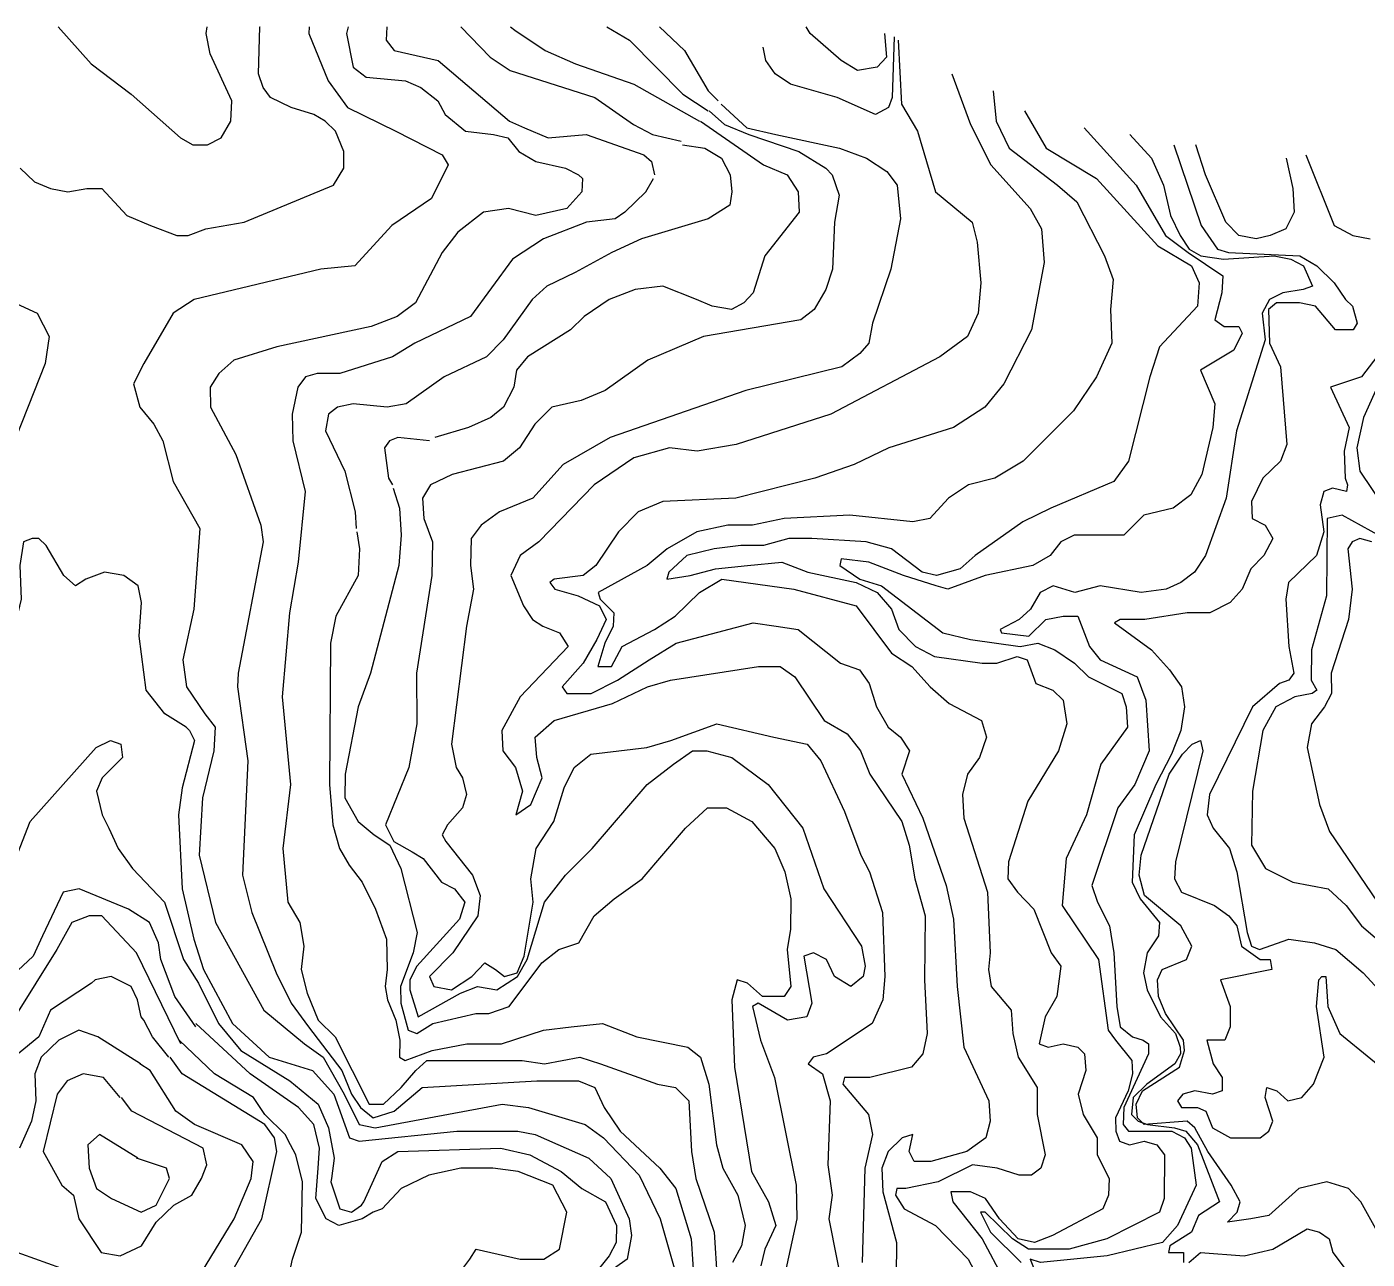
# Model space of a CAD drawing. Extents: x 3000 to 7000, y 3135 to 5000.
# Drawn here: x 5827.5 to 6225.8, y 4634 to 5000 of the extents above; entities that cross this region are included whole.
import ezdxf

# ---------------------------------------------------------------- set-up
doc = ezdxf.new("R2010")
doc.units = 0
doc.header["$MEASUREMENT"] = 0
doc.layers.add('TOPO_DIG', color=1, linetype='Continuous')

msp = doc.modelspace()

# ---------------------------------------------------------------- linework, layer by layer
at = {"layer": 'TOPO_DIG', "color": 3, "linetype": 'Continuous'}
for points, elevation in [([(5768.9375, 5000), (5782.6875, 4987), (5796.9375, 4962), (5800.59375, 4952), (5811.1875, 4936), (5817.6875, 4923), (5821.78125, 4919), (5830.625, 4915), (5834.15625, 4908), (5833, 4900), (5822.6875, 4874), (5818.3125, 4869), (5813.90625, 4866), (5810.6875, 4863), (5804.65625, 4838), (5803.96875, 4830), (5801.75, 4821), (5798.875, 4787), (5796.59375, 4779), (5794.28125, 4763), (5794.28125, 4762)], 44), ([(5836.8125, 5000), (5846.65625, 4989), (5858.5625, 4980), (5873.1875, 4967), (5876.875, 4965), (5881.1875, 4965), (5885.25, 4967), (5888.09375, 4972), (5888.40625, 4978), (5881.96875, 4992), (5880.8125, 4998), (5881.125, 5000)], 48), ([(5911.4375, 5000), (5911.3125, 4998), (5917.03125, 4984), (5922.78125, 4976), (5937.125, 4969), (5950.96875, 4962), (5952.75, 4959), (5947.78125, 4949), (5935.9375, 4941), (5924.9375, 4929), (5914.875, 4928), (5877.21875, 4919), (5871.03125, 4915), (5862.25, 4900), (5859.21875, 4894), (5861.125, 4887), (5865.25, 4882), (5867.90625, 4877), (5871.03125, 4865), (5878.9375, 4851), (5877.125, 4827), (5873.84375, 4812), (5874.9375, 4804), (5880.4375, 4796)], 44), ([(5934.4375, 5000), (5934.25, 4996), (5936.625, 4993), (5949.6875, 4990), (5970.96875, 4972), (5975.34375, 4970), (5982.375, 4967), (5993.75, 4968), (6010.84375, 4962), (6013.15625, 4960), (6014, 4956)], 40), ([(5971.21875, 5000), (5972.46875, 4999), (5981.5625, 4993), (5990.5, 4989), (6007.90625, 4983), (6027.375, 4972)], 36), ([(6015.5, 5000), (6022.875, 4993), (6029.9375, 4981), (6032.875, 4978)], 32), ([(6085.25, 4997), (6084.65625, 4979), (6083.5, 4976), (6079.6875, 4974), (6068.3125, 4979), (6054.4375, 4983), (6049.84375, 4986), (6047.125, 4990), (6046.25, 4994)], 32), ([(6102.375, 4986), (6107.90625, 4971), (6113.90625, 4959), (6125.59375, 4946), (6128.9375, 4940), (6129.78125, 4930), (6126.0625, 4910), (6117.78125, 4894), (6112.1875, 4887), (6102.84375, 4881), (6083.59375, 4875), (6073.375, 4870), (6061.6875, 4866), (6038.125, 4860), (6016.53125, 4859), (6009.125, 4856), (6003.34375, 4850), (5996.625, 4840), (5992.78125, 4837), (5984.21875, 4836), (5982.875, 4835), (5984.375, 4833), (5991.3125, 4831), (5997.6875, 4828), (5999.65625, 4824), (5996.90625, 4818), (5992.84375, 4811), (5986.5625, 4804), (5988, 4802), (5995.1875, 4802), (6003.03125, 4806), (6012.4375, 4812), (6020.40625, 4817), (6043.3125, 4823), (6050.1875, 4822), (6056.6875, 4821), (6069.28125, 4811), (6074.875, 4809), (6077.75, 4805), (6080, 4798), (6083.46875, 4792), (6087.125, 4789), (6089.75, 4785), (6087.53125, 4778), (6093.6875, 4765), (6100.625, 4745), (6102.875, 4735), (6103.9375, 4715), (6105.9375, 4697), (6113.34375, 4681), (6113.6875, 4675), (6112.4375, 4670), (6106.78125, 4666), (6096.0625, 4663), (6091.15625, 4663), (6089.6875, 4666), (6090.71875, 4671), (6087.625, 4670), (6083.46875, 4666), (6081.53125, 4661), (6081.875, 4654), (6085.90625, 4639), (6085.84375, 4629)], 28), ([(6033.84375, 4977), (6041.4375, 4970), (6050.0625, 4968), (6068.9375, 4964), (6077, 4961), (6083.03125, 4957), (6086.09375, 4953), (6087.125, 4943), (6084.1875, 4928), (6078.8125, 4912), (6077.65625, 4906), (6075, 4903), (6069.6875, 4899), (6041.1875, 4892), (6000.875, 4878), (5986.875, 4870), (5977.8125, 4860), (5967.90625, 4856), (5962.5, 4852), (5959.5625, 4848), (5959.3125, 4840), (5960.21875, 4833), (5958.125, 4822), (5953.65625, 4787), (5955.125, 4780), (5956.96875, 4777), (5958.1875, 4772), (5957, 4768), (5952.53125, 4763), (5950.90625, 4760), (5951.96875, 4758), (5959.96875, 4748), (5962.1875, 4742), (5961.5625, 4736), (5954.125, 4725), (5947.15625, 4718), (5948.46875, 4715), (5953.71875, 4714), (5959.75, 4718), (5963.625, 4722), (5966.71875, 4720), (5969.40625, 4718), (5973.1875, 4719), (5975.28125, 4724), (5977.96875, 4740), (5977.21875, 4747), (5978.875, 4756), (5984.125, 4764), (5987.15625, 4774), (5990.09375, 4780), (5995.0625, 4784), (6011.6875, 4786), (6018.84375, 4788), (6032.5, 4793), (6049.46875, 4789), (6059.375, 4787), (6063.375, 4782), (6070.46875, 4767), (6075.3125, 4754), (6077.90625, 4749), (6081.75, 4737), (6082.40625, 4718), (6081.875, 4711), (6078.65625, 4704), (6065.125, 4695), (6061.15625, 4694), (6059.625, 4692), (6063.875, 4689), (6066.21875, 4681), (6065.53125, 4662), (6066.8125, 4653), (6065.8125, 4646), (6070.53125, 4622)], 32), ([(6123.9375, 4975), (6130.40625, 4964), (6145.375, 4955), (6163.5625, 4935), (6173.53125, 4929), (6175.78125, 4924), (6175.3125, 4917), (6164.0625, 4905), (6161.21875, 4896), (6154.8125, 4871), (6150.4375, 4865), (6131.78125, 4857), (6123.4375, 4853), (6109.25, 4843), (6104.78125, 4839), (6097.75, 4837), (6093.5, 4838), (6084.4375, 4845), (6076.9375, 4847), (6060.75, 4848), (6053.90625, 4848), (6046.34375, 4846), (6039.625, 4846), (6031.71875, 4845), (6023.625, 4843), (6018.25, 4838), (6017.6875, 4836), (6024.625, 4837), (6032.15625, 4839), (6041.59375, 4840), (6051.8125, 4841), (6059.59375, 4838), (6073.96875, 4835), (6080.1875, 4832), (6084.4375, 4827), (6086.59375, 4821), (6091.53125, 4816), (6097.1875, 4813), (6111.40625, 4811), (6115.75, 4811), (6121.75, 4813), (6124.75, 4812), (6127.3125, 4805), (6132.375, 4803), (6135.46875, 4800), (6136.46875, 4793), (6134, 4785), (6124.96875, 4770), (6119.15625, 4752), (6118.9375, 4747), (6121.875, 4743), (6126.6875, 4738), (6131.8125, 4725), (6134.6875, 4721), (6133.5, 4712), (6130.0625, 4706), (6128.28125, 4698), (6130.9375, 4697), (6135.4375, 4698), (6139.78125, 4697), (6141.75, 4695), (6142.125, 4690), (6139.84375, 4683), (6141.375, 4677), (6145.5625, 4670), (6145.53125, 4665), (6149.125, 4658), (6148.9375, 4653), (6147.25, 4649), (6132.21875, 4641), (6126.875, 4639), (6122.03125, 4640), (6116.46875, 4646), (6112.3125, 4652), (6107.90625, 4654), (6102.0625, 4654), (6102.59375, 4651), (6111.40625, 4640), (6117.84375, 4628)], 24), ([(6027.65625, 4972), (6046.4375, 4959), (6053.46875, 4956), (6056.71875, 4951), (6056.9375, 4945), (6046.8125, 4932), (6043.28125, 4921), (6040.5625, 4918), (6036.875, 4916), (6031.09375, 4917), (6026.4375, 4919), (6016.5, 4923), (6008.21875, 4922), (6000.5, 4919), (5993.0625, 4914), (5989.0625, 4910), (5976.28125, 4902), (5972.96875, 4898), (5972.1875, 4893), (5969.1875, 4887), (5965.375, 4884), (5958.71875, 4881), (5948.71875, 4878)], 36), ([(6155.25, 4968), (6161.6875, 4961), (6165.28125, 4953), (6167.3125, 4944), (6170.15625, 4938), (6172.875, 4934), (6176.3125, 4932), (6183.09375, 4931), (6198.125, 4932), (6203.0625, 4931), (6206.78125, 4929), (6209.5, 4923), (6206.6875, 4922), (6200.6875, 4921), (6196.6875, 4919), (6194.59375, 4915), (6195.46875, 4907), (6186.96875, 4880), (6183.8125, 4860), (6177.6875, 4843), (6174.46875, 4838), (6170.375, 4835), (6166, 4833), (6158.59375, 4832), (6146.375, 4834), (6138.875, 4832), (6132.4375, 4834), (6128.5625, 4832), (6125.6875, 4827), (6122.34375, 4824), (6116.75, 4821), (6117.125, 4820), (6125.1875, 4819), (6130.3125, 4824), (6135.46875, 4825), (6139.75, 4825), (6143.28125, 4816), (6146.40625, 4812), (6157.375, 4807), (6160.03125, 4800), (6161, 4785), (6156.75, 4775), (6151.65625, 4768), (6143.9375, 4745), (6145.65625, 4740), (6149.1875, 4733), (6150.5, 4725), (6151.34375, 4709), (6152.40625, 4703), (6156.0625, 4700), (6159.15625, 4699), (6160.8125, 4698), (6160.75, 4695), (6153.4375, 4679), (6153.25, 4674), (6154.875, 4672), (6167.71875, 4672), (6171.5, 4670), (6173.5, 4667), (6174.90625, 4656), (6169.40625, 4644), (6164.9375, 4639), (6148.5, 4635), (6128.71875, 4633), (6125.59375, 4634), (6126.84375, 4631)], 20), ([(6005.15625, 4945), (6011.46875, 4951), (6013.71875, 4955)], 40), ([(6005.15625, 4945), (6002.34375, 4943), (5993.78125, 4942), (5981, 4937), (5971.8125, 4931), (5959.3125, 4914), (5942.8125, 4906), (5936.15625, 4902), (5920.5625, 4897), (5913.75, 4897), (5910.3125, 4896), (5908, 4893), (5906.375, 4885), (5906.5625, 4877), (5910.25, 4862), (5908.125, 4841), (5905.53125, 4826)], 40), ([(6231.03125, 4898), (6224.625, 4884), (6222.625, 4875), (6223.5625, 4868), (6234.34375, 4852)], 20), ([(5947.125, 4877), (5937.71875, 4878), (5935.25, 4877), (5933.75, 4875), (5934.9375, 4866), (5936.15625, 4864)], 36), ([(5936.40625, 4863), (5938.25, 4857), (5938.78125, 4849), (5938.03125, 4840), (5929.625, 4808), (5925.96875, 4798), (5922.09375, 4778), (5922.03125, 4771), (5925.9375, 4764), (5930.6875, 4760), (5935.375, 4757), (5938.6875, 4750), (5943.5, 4731), (5942.3125, 4725), (5938.5625, 4715), (5938.6875, 4710), (5940.8125, 4702), (5943.375, 4701), (5948.1875, 4704), (5960.875, 4707), (5964.8125, 4707), (5970.8125, 4709), (5980.5, 4722), (5985.625, 4726), (5991.5625, 4728), (5996.0625, 4736), (6002.03125, 4741), (6010.3125, 4747), (6023.1875, 4762), (6029.75, 4768), (6035.4375, 4768), (6042.9375, 4764), (6049.71875, 4756), (6052.75, 4749), (6054.46875, 4741), (6054.40625, 4732), (6053.40625, 4726), (6054.5, 4715), (6052.53125, 4712), (6046.0625, 4712), (6041.625, 4716), (6038.5625, 4717), (6036.9375, 4711), (6037.8125, 4691), (6042.84375, 4660), (6047.84375, 4651), (6050.09375, 4644), (6046.8125, 4637), (6045.625, 4632)], 36), ([(6232.65625, 4847), (6218.34375, 4855), (6213.90625, 4854), (6213.625, 4831), (6209.1875, 4815), (6209.125, 4806), (6210.75, 4803), (6209.4375, 4802), (6204.28125, 4801), (6198.59375, 4798), (6194.75, 4791), (6191.6875, 4773), (6191.34375, 4757), (6195.53125, 4750), (6203.6875, 4746), (6214.125, 4744), (6219.5, 4739), (6224.03125, 4733), (6236.96875, 4722)], 20), ([(5905.53125, 4826), (5903.375, 4801), (5905.875, 4775), (5903.5625, 4756), (5905.03125, 4740), (5908.625, 4734), (5909.8125, 4727), (5909.0625, 4720), (5910.84375, 4713), (5914.125, 4705), (5919.125, 4700), (5929.25, 4680), (5933.46875, 4680), (5938.75, 4685), (5943.09375, 4690), (5946.34375, 4693), (5974.71875, 4693), (5981.28125, 4692), (5991.78125, 4694), (5998, 4692), (6014.90625, 4686), (6020.28125, 4685), (6024.1875, 4681), (6024.96875, 4666), (6026.3125, 4658), (6031.71875, 4642), (6032.625, 4628)], 40), ([(5880.4375, 4796), (5883.46875, 4792), (5883.125, 4785), (5879.75, 4771), (5878.71875, 4754), (5883.53125, 4734), (5897.96875, 4708), (5910.0625, 4698), (5915.59375, 4694), (5921.78125, 4683), (5926.25, 4674), (5931.03125, 4673), (5968.75, 4680), (5976.5625, 4679), (5993.375, 4674), (5998.84375, 4670), (6009.4375, 4659), (6015.65625, 4646), (6020.21875, 4630)], 44), ([(5820.625, 4740), (5823.46875, 4751), (5828.46875, 4764), (5848.15625, 4786), (5852.34375, 4788), (5855.4375, 4787), (5855.96875, 4783), (5849.875, 4777), (5848.25, 4773), (5849.875, 4766), (5851.84375, 4762)], 48), ([(6232.8125, 4635), (6223.8125, 4651), (6220.21875, 4655), (6213.71875, 4657), (6205.4375, 4655), (6196.5625, 4647), (6191.21875, 4646), (6184.25, 4645), (6187.09375, 4648), (6188, 4651), (6185.375, 4656), (6178.375, 4666), (6174.5, 4673), (6172.3125, 4675), (6159.46875, 4674), (6157.46875, 4676), (6157.125, 4680), (6158.96875, 4684), (6169.9375, 4691), (6171.46875, 4696), (6171.21875, 4699), (6165.84375, 4707), (6163.75, 4712), (6163.4375, 4717), (6164.875, 4720), (6172.03125, 4723), (6173.6875, 4727), (6170.375, 4733), (6159.5625, 4742), (6158, 4748), (6158.625, 4754), (6166.9375, 4778), (6170.875, 4784), (6173.75, 4787), (6176.1875, 4788), (6176.875, 4785), (6168.84375, 4752), (6168.53125, 4747), (6170.53125, 4743), (6180.375, 4739), (6184.625, 4736), (6187.03125, 4733), (6188.40625, 4727), (6193.9375, 4723), (6196.9375, 4723), (6197.375, 4720), (6182.125, 4717), (6185, 4709), (6185, 4703), (6183.4375, 4699), (6178.0625, 4699), (6180.03125, 4692), (6182.625, 4688), (6182.65625, 4684), (6179.75, 4683), (6174.5, 4684), (6170.96875, 4683), (6169.4375, 4681), (6170.625, 4679), (6175.3125, 4679), (6177.78125, 4678), (6179.8125, 4673), (6185.1875, 4670), (6189.71875, 4670), (6194, 4670), (6196.5625, 4672), (6197.6875, 4675), (6195.46875, 4682), (6195.96875, 4685), (6198.875, 4684), (6202.15625, 4681), (6206.3125, 4682), (6209.75, 4686), (6212.96875, 4694), (6210.71875, 4709), (6211.34375, 4717), (6212.28125, 4718), (6213.4375, 4718), (6214.0625, 4709), (6217.625, 4701), (6236.0625, 4686)], 16), ([(5851.84375, 4762), (5854.6875, 4756), (5858.90625, 4750), (5868.4375, 4740), (5874.0625, 4723), (5878.5625, 4716), (5884.4375, 4704), (5891.09375, 4696), (5905.625, 4687), (5914.03125, 4680), (5917.125, 4673), (5918.875, 4664), (5918.03125, 4658)], 48), ([(5873.25, 4698), (5860.125, 4725), (5849.78125, 4736), (5846, 4736), (5840.875, 4734), (5836.40625, 4726)], 52), ([(5836.40625, 4726), (5817.59375, 4696)], 52), ([(5861.3125, 4692), (5848.625, 4700), (5842.9375, 4702), (5837, 4699), (5831.8125, 4694), (5829.90625, 4689), (5830.1875, 4681), (5828.875, 4675), (5825.375, 4667)], 56), ([(5905.875, 4668), (5904.28125, 4671), (5898.1875, 4677), (5894.84375, 4682), (5883.25, 4689), (5872.75, 4699)], 52), ([(5822.09375, 4637), (5841.375, 4630), (5853.9375, 4619), (5859.1875, 4616), (5866.6875, 4618), (5879.40625, 4630), (5889.125, 4646), (5894.1875, 4658), (5894.8125, 4663), (5891.4375, 4668), (5877.3125, 4674), (5871.8125, 4678), (5864.1875, 4690), (5861.125, 4692)], 56), ([(5809, 4625), (5833.28125, 4611), (5842.1875, 4609), (5853.4375, 4602), (5857.5625, 4597), (5859.65625, 4594), (5864.4375, 4589), (5877.9375, 4587), (5880.78125, 4589), (5891.3125, 4609), (5892.9375, 4613), (5900.21875, 4618), (5904.25, 4624), (5906.5, 4634), (5909.15625, 4642), (5909.4375, 4657), (5907.40625, 4665), (5905.875, 4668)], 52), ([(5860.46875, 4664), (5849.09375, 4671), (5845.6875, 4668), (5846, 4661), (5848.21875, 4655), (5852.65625, 4652), (5861.5, 4648), (5865.9375, 4650), (5869.90625, 4658), (5869, 4661), (5860.0625, 4664)], 60), ([(5926.9375, 4650), (5927.6875, 4651), (5933.125, 4663), (5937.75, 4666), (5968.375, 4667), (5976.96875, 4665), (5986.25, 4660), (5992.375, 4655), (5999.4375, 4651), (6002.71875, 4644), (6002.625, 4639), (6000.5625, 4635), (5995.6875, 4629)], 48), ([(5918.03125, 4658), (5917.875, 4657), (5920.53125, 4649), (5923.96875, 4648), (5926.9375, 4650)], 48)]:
    msp.add_lwpolyline(points, dxfattribs=dict(at, elevation=elevation))
at = {"layer": 'TOPO_DIG', "color": 1, "linetype": 'Continuous'}
for points, elevation in [([(5825.5, 4958), (5829.78125, 4954), (5834.5625, 4952), (5839.75, 4951), (5845.3125, 4952), (5849.8125, 4952), (5857.21875, 4944), (5864.3125, 4941), (5872.125, 4938), (5875.46875, 4938), (5880.75, 4940), (5892.125, 4942), (5918.625, 4953), (5921.71875, 4958), (5921.6875, 4963), (5919.1875, 4969), (5916.1875, 4972), (5912.75, 4974), (5906.0625, 4976), (5899.9375, 4979), (5897.71875, 4982), (5896.375, 4986), (5896.78125, 5000), (5896.8125, 5000)], 46), ([(5923, 5000), (5922.46875, 4998), (5924.4375, 4988), (5928.34375, 4985), (5940, 4984), (5944.5625, 4982), (5949.625, 4978), (5951.84375, 4974), (5957.84375, 4969), (5966.125, 4968), (5970.4375, 4967), (5973.65625, 4963), (5978.75, 4960), (5987.5625, 4958), (5991.46875, 4956), (5992.625, 4955), (5992.4375, 4951), (5987.9375, 4946), (5978.78125, 4944), (5970.625, 4946), (5963.15625, 4945), (5955.59375, 4939), (5950.90625, 4933), (5943, 4918), (5937.5625, 4914), (5929.875, 4911), (5901.84375, 4905), (5889.0625, 4901), (5884.5625, 4897), (5882.03125, 4893), (5882.125, 4887), (5889.59375, 4873), (5897, 4852), (5897.71875, 4847), (5890.34375, 4808)], 42), ([(5956.46875, 5000), (5965.15625, 4991), (5971.15625, 4987), (5987, 4982), (5996.28125, 4979), (6007.71875, 4971), (6013.375, 4968), (6021.9375, 4966)], 38), ([(5999.8125, 5000), (6006.59375, 4996), (6022.46875, 4980), (6029.9375, 4975)], 34), ([(6082.3125, 4998), (6082.9375, 4991), (6080.1875, 4988), (6074.3125, 4987), (6069.4375, 4990), (6060.28125, 4998), (6059.0625, 5000)], 34), ([(6086.375, 4996), (6087.375, 4977), (6092.1875, 4969), (6097.5, 4951), (6108.375, 4942), (6109.84375, 4936), (6110.9375, 4924), (6110.1875, 4915), (6106.96875, 4908), (6098.78125, 4902), (6066.40625, 4885), (6038.3125, 4876), (6026.71875, 4874), (6018.4375, 4875), (6007.90625, 4872), (5996.125, 4864), (5979.6875, 4847), (5974.125, 4843), (5971.28125, 4837), (5975.09375, 4828), (5977.71875, 4824), (5980.8125, 4822), (5985.78125, 4820), (5988.3125, 4816), (5974.0625, 4801), (5968.6875, 4791), (5968.9375, 4785), (5972.6875, 4780), (5974.8125, 4773), (5972.8125, 4766), (5977.21875, 4769), (5980.59375, 4777), (5979.03125, 4783), (5978.59375, 4789), (5984.21875, 4794), (6001.53125, 4799), (6011.9375, 4804), (6018.75, 4806), (6044.9375, 4810), (6051.375, 4810), (6055.6875, 4807), (6064.375, 4794), (6071.28125, 4790), (6075.25, 4785), (6077.9375, 4778), (6087.53125, 4764), (6089.6875, 4757), (6091.375, 4747), (6094.4375, 4736), (6094.1875, 4717), (6094.96875, 4701), (6093.6875, 4695), (6090.375, 4691), (6078.03125, 4688), (6070.5, 4688), (6070, 4686), (6077.625, 4677), (6078.78125, 4671), (6076.5, 4661), (6075.6875, 4633)], 30), ([(6114.65625, 4981), (6115.5625, 4972), (6119.375, 4964), (6133.71875, 4953), (6139.46875, 4948), (6147.75, 4932), (6150.3125, 4925), (6149.46875, 4916), (6149.90625, 4906), (6145.3125, 4896), (6138.53125, 4886), (6123.5, 4871), (6115.125, 4866), (6107.25, 4864), (6101.375, 4860), (6095.8125, 4854), (6090.75, 4853), (6072, 4855), (6052.5, 4854), (6043.125, 4852), (6035.75, 4852), (6026.625, 4850), (6017.8125, 4845), (6011.78125, 4840), (5997.3125, 4832), (5997.90625, 4830), (6001.875, 4826), (6001.71875, 4822), (5999.25, 4817), (5997.125, 4810), (6001.1875, 4810), (6004.40625, 4816), (6014, 4821), (6020.15625, 4825), (6027.40625, 4832), (6034, 4836), (6055.40625, 4833), (6073.90625, 4828), (6084.375, 4814), (6090.46875, 4810), (6095.90625, 4804), (6101.5625, 4799), (6111.125, 4794), (6112.6875, 4789), (6110.59375, 4783), (6107, 4778), (6105.5625, 4772), (6105.875, 4765), (6112.90625, 4743), (6113.75, 4725), (6113.21875, 4720), (6114.03125, 4715), (6120, 4708), (6120.46875, 4701), (6122.0625, 4694), (6127.71875, 4685), (6127.6875, 4677), (6130.0625, 4665), (6128.78125, 4661), (6126, 4659), (6122.375, 4659), (6115.8125, 4661), (6108.4375, 4662), (6098.3125, 4657), (6088.6875, 4655), (6086.03125, 4655), (6085.625, 4653), (6088.1875, 4649), (6097.46875, 4644), (6107.1875, 4634), (6115.71875, 4618)], 26), ([(6030.25, 4975), (6034.78125, 4971), (6042.03125, 4968), (6056.875, 4963), (6064.875, 4958), (6066.78125, 4956), (6068.84375, 4950), (6067.46875, 4942), (6066.84375, 4928), (6064.875, 4922), (6061.4375, 4916), (6057.5, 4913), (6028.53125, 4908), (6012, 4901), (5999.3125, 4892), (5992.21875, 4889), (5983.5, 4887), (5978.4375, 4882), (5973.9375, 4875), (5969.15625, 4871), (5953.90625, 4867), (5947.5, 4864), (5945.125, 4860), (5945.46875, 4854), (5948, 4847), (5947.875, 4837), (5943.3125, 4808), (5943.40625, 4793), (5941.0625, 4780), (5934.09375, 4763), (5936.5625, 4758), (5942.03125, 4755), (5945.25, 4753), (5950.6875, 4746), (5954.625, 4744), (5957.6875, 4740), (5956.0625, 4735), (5943.4375, 4721), (5941.28125, 4717), (5941.3125, 4714), (5943.75, 4706), (5956.34375, 4713), (5961.375, 4715), (5967.125, 4714), (5973.3125, 4718), (5976.1875, 4723), (5981.3125, 4740), (5987.5625, 4748), (5995.46875, 4756), (6011.8125, 4775), (6019.625, 4781), (6025.25, 4785), (6029.5625, 4785), (6036.9375, 4783), (6047.78125, 4775), (6058.03125, 4762), (6064.3125, 4744), (6075.5, 4727), (6076.625, 4721), (6076, 4718), (6072.3125, 4715), (6067.46875, 4718), (6065.09375, 4723), (6061.28125, 4725), (6058.34375, 4724), (6060.75, 4710), (6059.28125, 4706), (6053.53125, 4705), (6044.84375, 4710), (6043.125, 4709), (6045.46875, 4699), (6049.625, 4688), (6056.0625, 4656), (6056.25, 4646), (6052.84375, 4630)], 34), ([(6141.65625, 4970), (6157.125, 4953), (6165.78125, 4938), (6172.53125, 4933), (6182.8125, 4926), (6182.5625, 4921), (6180.4375, 4913), (6183.25, 4911), (6187.65625, 4911), (6188.5625, 4909), (6186.15625, 4904), (6176.1875, 4898), (6180.4375, 4888), (6179.90625, 4881), (6176.625, 4867), (6173.3125, 4861), (6168.125, 4857), (6159.4375, 4855), (6153.40625, 4849), (6149.1875, 4849), (6138.65625, 4849), (6134.71875, 4847), (6131.53125, 4843), (6126.4375, 4840), (6112.25, 4837), (6101.15625, 4833), (6097.6875, 4834), (6088.03125, 4837), (6077.6875, 4841), (6069.5, 4842), (6069.0625, 4840), (6075, 4836), (6081.4375, 4834), (6099.625, 4820), (6107.9375, 4818), (6122.625, 4816), (6127.875, 4817), (6132.96875, 4815), (6138.78125, 4811), (6142.9375, 4807), (6152.8125, 4802), (6154.09375, 4798), (6154.5, 4792), (6146.625, 4781), (6142.3125, 4766), (6136.3125, 4753), (6135.125, 4739), (6145.875, 4723), (6148.75, 4702), (6150.9375, 4699), (6155.8125, 4693), (6156.03125, 4689), (6154.75, 4684), (6150.96875, 4676), (6151.0625, 4672), (6152.15625, 4669), (6155.125, 4668), (6159.5, 4669), (6163.28125, 4668), (6165.5, 4665), (6165.40625, 4652), (6164.03125, 4648), (6148.375, 4640), (6137.1875, 4637), (6125.125, 4637), (6120.375, 4640), (6112.25, 4648), (6110.90625, 4648), (6113.875, 4642), (6122.90625, 4633)], 22), ([(6022.34375, 4965), (6028.9375, 4964), (6033.9375, 4961), (6036.5, 4956), (6037, 4951), (6036.375, 4947), (6029.96875, 4943), (6010.1875, 4937), (6001.375, 4933), (5990.40625, 4927)], 38), ([(6168.3125, 4965), (6176.4375, 4941), (6181.3125, 4934), (6184.5625, 4933), (6205.75, 4932), (6210.8125, 4929), (6215.9375, 4924), (6219.28125, 4919), (6221.375, 4917), (6222.75, 4912), (6221.59375, 4910), (6216.3125, 4910), (6210.375, 4917), (6205.625, 4918), (6198.8125, 4918), (6196.4375, 4916), (6196.71875, 4906), (6200, 4899), (6201.875, 4876), (6200.03125, 4871), (6194.78125, 4866), (6191.375, 4859), (6191.5625, 4854), (6195.4375, 4852), (6197.6875, 4848), (6195.0625, 4843), (6191.1875, 4839), (6188.625, 4833), (6185.0625, 4829), (6179, 4826), (6172.25, 4826), (6159.65625, 4824), (6152.3125, 4824), (6150.71875, 4823), (6161.625, 4815), (6167, 4809), (6170.625, 4804), (6171.5, 4798), (6170.375, 4791), (6167.625, 4784), (6162.9375, 4775), (6156.46875, 4760), (6155.96875, 4746), (6158.3125, 4741), (6164.0625, 4734), (6163.71875, 4730), (6160.34375, 4725), (6159.25, 4719), (6160.375, 4714), (6164.3125, 4706), (6168.75, 4701), (6170.15625, 4697), (6170.25, 4695), (6168.59375, 4692), (6160.28125, 4686), (6156.25, 4682), (6155.75, 4677), (6157.65625, 4675), (6160.5, 4674), (6168.5, 4673), (6171.90625, 4672), (6175.3125, 4668), (6181.90625, 4651), (6175.65625, 4647), (6173.59375, 4642), (6167.09375, 4638), (6166.6875, 4636), (6171.1875, 4636), (6171.21875, 4633)], 18), ([(6201.6875, 4961), (6203.625, 4952), (6204.0625, 4945), (6201.53125, 4940), (6196.9375, 4938), (6192.71875, 4937), (6187.59375, 4938), (6183.71875, 4942), (6177.71875, 4956), (6174.84375, 4965)], 18), ([(6207.53125, 4962), (6215.90625, 4941), (6221.5, 4938), (6226.59375, 4937)], 18), ([(5990.40625, 4927), (5982.0625, 4923), (5977.6875, 4919), (5969.0625, 4907), (5964.0625, 4902), (5951.5, 4896), (5940.1875, 4888), (5934.625, 4887), (5924.46875, 4888), (5919.84375, 4887), (5917.15625, 4885), (5916.21875, 4880), (5922, 4868), (5925.0625, 4856), (5925.40625, 4851)], 38), ([(6232.4375, 4907), (6224.09375, 4896), (6214.8125, 4893), (6220.4375, 4881), (6218.9375, 4874), (6219.25, 4866), (6219.9375, 4864), (6219.625, 4862), (6215.40625, 4863), (6212.84375, 4862), (6211.75, 4858), (6212.875, 4850), (6210.65625, 4843), (6202.40625, 4835), (6201.53125, 4830), (6202.46875, 4816), (6203.9375, 4808), (6202.46875, 4806), (6199.71875, 4805), (6191.6875, 4798), (6178.875, 4772), (6178.1875, 4766), (6179.96875, 4762), (6184.875, 4756), (6187.0625, 4749), (6190.0625, 4731), (6191.34375, 4727), (6193.75, 4726), (6202.4375, 4729), (6210.125, 4728), (6216.4375, 4726), (6224.5625, 4719), (6229.25, 4714)], 18), ([(5875.8125, 4791), (5874.875, 4792), (5868.5, 4796), (5862.9375, 4803), (5860.90625, 4819), (5861.5625, 4829), (5860.5625, 4834), (5856.3125, 4837), (5850.625, 4838), (5845.03125, 4836), (5842.03125, 4834), (5838.5, 4837), (5833.21875, 4846), (5831.125, 4848), (5829.09375, 4848), (5826.5625, 4847), (5825.40625, 4840), (5825.8125, 4830), (5821.75, 4813), (5819.15625, 4792), (5815.3125, 4775), (5815.8125, 4766), (5813.875, 4758), (5810.40625, 4748)], 46), ([(5925.5625, 4850), (5926.375, 4845), (5925.96875, 4837), (5919.34375, 4825), (5917.78125, 4817), (5917.4375, 4775), (5918.4375, 4763), (5920.4375, 4756), (5923.25, 4751), (5927.1875, 4746), (5931.09375, 4738), (5934.34375, 4729), (5934.625, 4720), (5933.9375, 4715), (5934.6875, 4711), (5937.15625, 4705), (5938.3125, 4699), (5938.25, 4694), (5939.9375, 4693), (5947.9375, 4696), (5958.25, 4698), (5968.5, 4698), (5981.0625, 4702), (5989.28125, 4703), (5998.5625, 4704), (6008.71875, 4700), (6023.9375, 4697), (6027.71875, 4694), (6030.15625, 4686), (6032.46875, 4668), (6034.28125, 4661), (6038.8125, 4653), (6040.96875, 4644), (6039.8125, 4638), (6037.1875, 4633)], 38), ([(6227.15625, 4847), (6223.5625, 4848), (6221.25, 4847), (6219.96875, 4845), (6221.3125, 4833), (6220.1875, 4824), (6215, 4808), (6215.125, 4802), (6213.0625, 4798), (6209.25, 4793), (6207.9375, 4786), (6211.5625, 4769), (6214.5625, 4761), (6228.8125, 4740)], 22), ([(5890.34375, 4808), (5890.125, 4804), (5893.15625, 4782), (5891.59375, 4748), (5894.40625, 4737), (5901.5625, 4719), (5906.09375, 4710), (5911.25, 4703), (5921.125, 4690), (5924, 4683), (5926.6875, 4679), (5930.46875, 4676), (5936.625, 4678), (5944.9375, 4685), (5979.03125, 4687), (5984.875, 4687), (5991.4375, 4687), (5996.28125, 4685), (5999.0625, 4679), (6003.78125, 4672), (6015.5625, 4661), (6020.375, 4655), (6024.875, 4640), (6025.9375, 4625)], 42), ([(5875.8125, 4791), (5877.375, 4788), (5873.6875, 4774), (5872.5625, 4766), (5873.625, 4744), (5877.15625, 4729), (5879.96875, 4720), (5888.625, 4704), (5899.5, 4694), (5912.4375, 4690), (5918.75, 4683), (5923.375, 4670), (5926.28125, 4669), (5955.3125, 4672), (5973.40625, 4672), (5978.5625, 4671), (5994.5, 4664), (6001.0625, 4658), (6006.5, 4646), (6007.1875, 4641), (6005.90625, 4634), (5994.5625, 4626)], 46), ([(5877.71875, 4703), (5871.53125, 4712), (5867.34375, 4723), (5866.6875, 4728), (5864, 4734), (5857.75, 4738), (5843.03125, 4744), (5838.34375, 4743), (5832.15625, 4730)], 50), ([(5832.15625, 4730), (5829.375, 4724), (5814.34375, 4710)], 50), ([(5847.8125, 4717), (5846.6875, 4716), (5834.5625, 4708), (5831.0625, 4700), (5817.65625, 4689)], 54), ([(5862.28125, 4705), (5861.53125, 4706), (5860.40625, 4711), (5858.53125, 4715), (5852.59375, 4718), (5847.8125, 4717)], 54), ([(5869.6875, 4694), (5864.90625, 4700), (5862.28125, 4705)], 54), ([(5914.0625, 4661), (5914.4375, 4667), (5912.75, 4674), (5908.28125, 4679), (5893.90625, 4689), (5877.71875, 4704)], 50), ([(5820.25, 4628), (5827.65625, 4622), (5843.5, 4618), (5855.5, 4608), (5862.03125, 4604), (5868.9375, 4603), (5875.75, 4606), (5880.4375, 4612), (5888.3125, 4630), (5897.375, 4646), (5901.8125, 4666), (5901.09375, 4670), (5898.25, 4674), (5873.625, 4689), (5870.15625, 4694)], 54), ([(5855.28125, 4682), (5850.28125, 4688), (5844.25, 4689), (5839.46875, 4687), (5836.5, 4683), (5832.34375, 4666), (5837.9375, 4656), (5841.34375, 4653), (5843, 4646), (5849.5625, 4636), (5855.25, 4635), (5861.59375, 4638), (5865.9375, 4645), (5871.15625, 4650), (5876.5, 4653), (5879.4375, 4658), (5881, 4662), (5879.875, 4667), (5858.71875, 4678), (5855.625, 4682)], 58), ([(5930.40625, 4648), (5927.1875, 4646), (5920.25, 4644), (5916.46875, 4646), (5913.40625, 4652), (5914.0625, 4661)], 50), ([(5951.875, 4630), (5956.15625, 4630), (5959.125, 4634), (5961.03125, 4637), (5974.0625, 4634), (5981.125, 4634), (5985.78125, 4637), (5988, 4648), (5983.84375, 4656), (5973.5, 4660), (5965.9375, 4661), (5956.5, 4661), (5947, 4659), (5938.71875, 4655), (5933.125, 4649), (5930.40625, 4648)], 50), ([(6172.78125, 4633), (6176.21875, 4636), (6189.1875, 4635), (6197.6875, 4637), (6207.875, 4643), (6211.625, 4642), (6214.40625, 4640), (6215.5, 4636), (6221.625, 4628)], 18)]:
    msp.add_lwpolyline(points, dxfattribs=dict(at, elevation=elevation))

doc.saveas('drawing.dxf')
